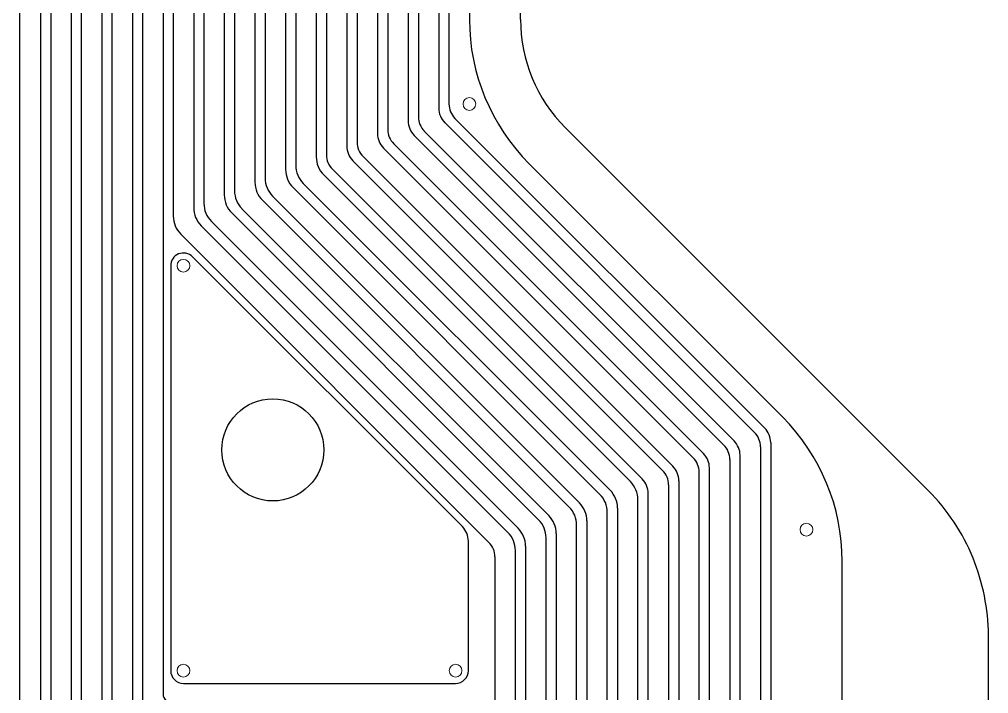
# Model space of a CAD drawing. Header units: millimetres. Extents: x 0 to 40, y 0 to 70.
# Drawn here: x 11.4 to 20.89, y 17.26 to 23.86 of the extents above; entities that cross this region are included whole.
import ezdxf

# ---------------------------------------------------------------- set-up
doc = ezdxf.new("R2010")
doc.units = ezdxf.units.MM
doc.layers.add('Al Foil', color=2, linetype='Continuous')
doc.layers.add('Cut Through All', color=3, linetype='Continuous')

msp = doc.modelspace()

# ---------------------------------------------------------------- linework, layer by layer
at = {"layer": 'Al Foil'}
for p, q in [((11.4113, 50.4907), (11.4048, 13.9969)), ((11.6113, 50.4907), (11.6113, 14.5469)), ((11.7113, 50.4907), (11.7113, 14.6759)), ((11.9113, 50.4907), (11.9113, 15.2259)), ((12.0113, 50.4907), (12.0113, 15.3549)), ((12.2113, 50.4907), (12.2113, 15.9049)), ((12.3113, 50.4907), (12.3113, 16.0339)), ((12.5113, 50.4907), (12.5113, 16.5839)), ((12.6113, 50.4907), (12.6113, 16.7129)), ((12.8113, 50.4907), (12.8113, 17.2629)), ((12.9113, 50.4907), (12.9113, 21.9387)), ((13.1113, 50.4907), (13.1113, 22.0215)), ((13.2113, 50.4907), (13.2113, 22.063)), ((13.4113, 50.4907), (13.4113, 22.1458)), ((13.5113, 50.4907), (13.5113, 22.1872)), ((13.7113, 50.4907), (13.7113, 22.2701)), ((13.8113, 50.4907), (13.8113, 22.3115)), ((14.0113, 50.4907), (14.0113, 22.3943)), ((14.1113, 50.4907), (14.1113, 22.4358)), ((14.3113, 50.4907), (14.3113, 22.5186)), ((14.4113, 50.4907), (14.4113, 22.5393)), ((14.6113, 50.4907), (14.6113, 22.6222)), ((14.7113, 50.4907), (14.7113, 22.6636)), ((14.9113, 50.4907), (14.9113, 22.7464)), ((15.0113, 50.4907), (15.0113, 22.7878)), ((15.2113, 50.4907), (15.2113, 22.8707)), ((15.3113, 50.4907), (15.3113, 22.9121)), ((15.5113, 50.4907), (15.5113, 22.9949)), ((15.6113, 50.4907), (15.6113, 23.0364)), ((15.8113, 50.4907), (15.8113, 23.8648)), ((15.6698, 22.8949), (18.7027, 19.8621)), ((15.5698, 22.8535), (18.6027, 19.8207)), ((15.2698, 22.7293), (18.3027, 19.6964)), ((18.4027, 19.7378), (15.3698, 22.7707)), ((18.0027, 19.5722), (14.9698, 22.605)), ((18.1027, 19.6136), (15.0698, 22.6464)), ((14.7698, 22.5222), (17.8027, 19.4893)), ((17.5027, 19.365), (14.4698, 22.3979)), ((14.6698, 22.4807), (17.7027, 19.4479)), ((18.8755, 19.9722), (16.3971, 22.4506)), ((17.388, 19.3383), (14.3845, 22.3418)), ((17.088, 19.214), (14.0845, 22.2176)), ((14.1845, 22.259), (17.188, 19.2554)), ((13.8845, 22.1347), (16.888, 19.1312)), ((16.788, 19.0897), (13.7845, 22.0933)), ((16.488, 18.9655), (13.4845, 21.969)), ((13.5845, 22.0105), (16.588, 19.0069)), ((16.188, 18.8412), (13.1845, 21.8448)), ((13.2845, 21.8862), (16.288, 18.8826)), ((12.9845, 21.7619), (16.0027, 18.7437)), ((12.8863, 21.4523), (12.8863, 17.4879)), ((15.7421, 18.8982), (13.0997, 21.5407)), ((18.6613, 19.6793), (18.6613, 7.9859)), ((18.7613, 19.7207), (18.7613, 7.7859)), ((18.3613, 19.555), (18.3613, 8.6649)), ((18.4613, 8.5359), (18.4613, 19.5964)), ((18.1613, 9.2149), (18.1613, 19.4722)), ((18.0613, 9.3439), (18.0613, 19.4307)), ((17.7613, 19.3065), (17.7613, 10.0229)), ((17.8613, 19.3479), (17.8613, 9.8939)), ((17.5613, 10.5729), (17.5613, 19.2236)), ((17.2613, 19.0787), (17.2613, 11.1519)), ((17.4613, 10.6022), (17.4613, 19.1615)), ((17.1613, 11.2809), (17.1613, 19.0372)), ((16.8613, 11.9599), (16.8613, 18.913)), ((16.9613, 18.9544), (16.9613, 11.8309)), ((16.6613, 18.8301), (16.6613, 12.5099)), ((15.8007, 17.4879), (15.8007, 18.7568)), ((16.3613, 18.7059), (16.3613, 13.1889)), ((16.5613, 12.6389), (16.5613, 18.7887)), ((16.0613, 18.6023), (16.0613, 13.8679)), ((16.2613, 13.3179), (16.2613, 18.6644)), ((19.4613, 7.8859), (19.4613, 18.5579)), ((13.0113, 17.3629), (15.6757, 17.3629))]:
    msp.add_line(p, q, dxfattribs=at)
at = {"layer": 'Al Foil', "linetype": 'Continuous', "lineweight": 0}
for centre in [(15.8113, 23.0364), (13.0113, 21.4523), (19.1113, 18.8683), (13.0113, 17.4879), (15.6757, 17.4879)]:
    msp.add_circle(centre, 0.0626, dxfattribs=at)
at = {"layer": 'Al Foil'}
msp.add_circle((13.8863, 19.6494), 0.5, dxfattribs=at)
for centre, radius, start, end in [((17.8113, 23.8648), 2, 180, 225), ((15.7113, 22.9949), 0.2, 180, 225), ((15.8113, 23.0364), 0.2, 180, 225), ((15.5113, 22.9121), 0.2, 180, 225), ((15.2113, 22.7878), 0.2, 180, 225), ((15.4113, 22.8707), 0.2, 180, 225), ((15.1113, 22.7464), 0.2, 180, 225), ((14.8113, 22.6222), 0.2, 180, 225), ((14.9113, 22.6636), 0.2, 180, 225), ((14.5613, 22.5186), 0.25, 180, 225), ((14.6113, 22.5393), 0.2, 180, 225), ((14.3613, 22.4358), 0.25, 180, 225), ((14.0613, 22.3115), 0.25, 180, 225), ((14.2613, 22.3943), 0.25, 180, 225), ((13.9613, 22.2701), 0.25, 180, 225), ((13.6613, 22.1458), 0.25, 180, 225), ((13.7613, 22.1872), 0.25, 180, 225), ((13.3613, 22.0215), 0.25, 180, 225), ((13.4613, 22.063), 0.25, 180, 225), ((13.1613, 21.9387), 0.25, 180, 225), ((13.0113, 21.4523), 0.125, 45, 180), ((17.4613, 18.5579), 2, 360, 45), ((18.5613, 19.7207), 0.2, 360, 45), ((18.4613, 19.6793), 0.2, 360, 45), ((18.1613, 19.555), 0.2, 0, 45), ((18.2613, 19.5964), 0.2, 360, 45), ((17.8613, 19.4307), 0.2, 360, 45), ((17.9613, 19.4722), 0.2, 360, 45), ((17.6613, 19.3479), 0.2, 360, 45), ((17.3613, 19.2236), 0.2, 360, 45), ((17.5613, 19.3065), 0.2, 0, 45), ((17.2113, 19.1615), 0.25, 360, 45), ((16.9113, 19.0372), 0.25, 360, 45), ((17.0113, 19.0787), 0.25, 0, 45), ((16.6113, 18.913), 0.25, 0, 45), ((16.7113, 18.9544), 0.25, 360, 45), ((16.4113, 18.8301), 0.25, 0, 45), ((15.6007, 18.7568), 0.2, 0, 45), ((16.3113, 18.7887), 0.25, 360, 45), ((16.0113, 18.6644), 0.25, 0, 45), ((16.1113, 18.7059), 0.25, 0, 45), ((15.8613, 18.6023), 0.2, 0, 45), ((13.0113, 17.4879), 0.125, 180, 270), ((15.6757, 17.4879), 0.125, 270, 0), ((12.9113, 17.2629), 0.1, 180, 270)]:
    msp.add_arc(centre, radius, start, end, dxfattribs=at)
at = {"layer": 'Cut Through All'}
for p, q in [((16.3113, 23.8648), (16.3113, 50.4907)), ((20.3045, 19.2502), (16.7506, 22.8041)), ((20.8903, 7.1093), (20.895, 17.836))]:
    msp.add_line(p, q, dxfattribs=at)
msp.add_circle((13.8863, 19.6494), 0.5, dxfattribs=at)
for centre, radius, start, end in [((17.8113, 23.8648), 1.5, 180, 225), ((18.8903, 17.836), 2, 22.08202, 45), ((18.7606, 17.7974), 2.1348, 1.03546, 21.73257)]:
    msp.add_arc(centre, radius, start, end, dxfattribs=at)

doc.saveas('drawing.dxf')
